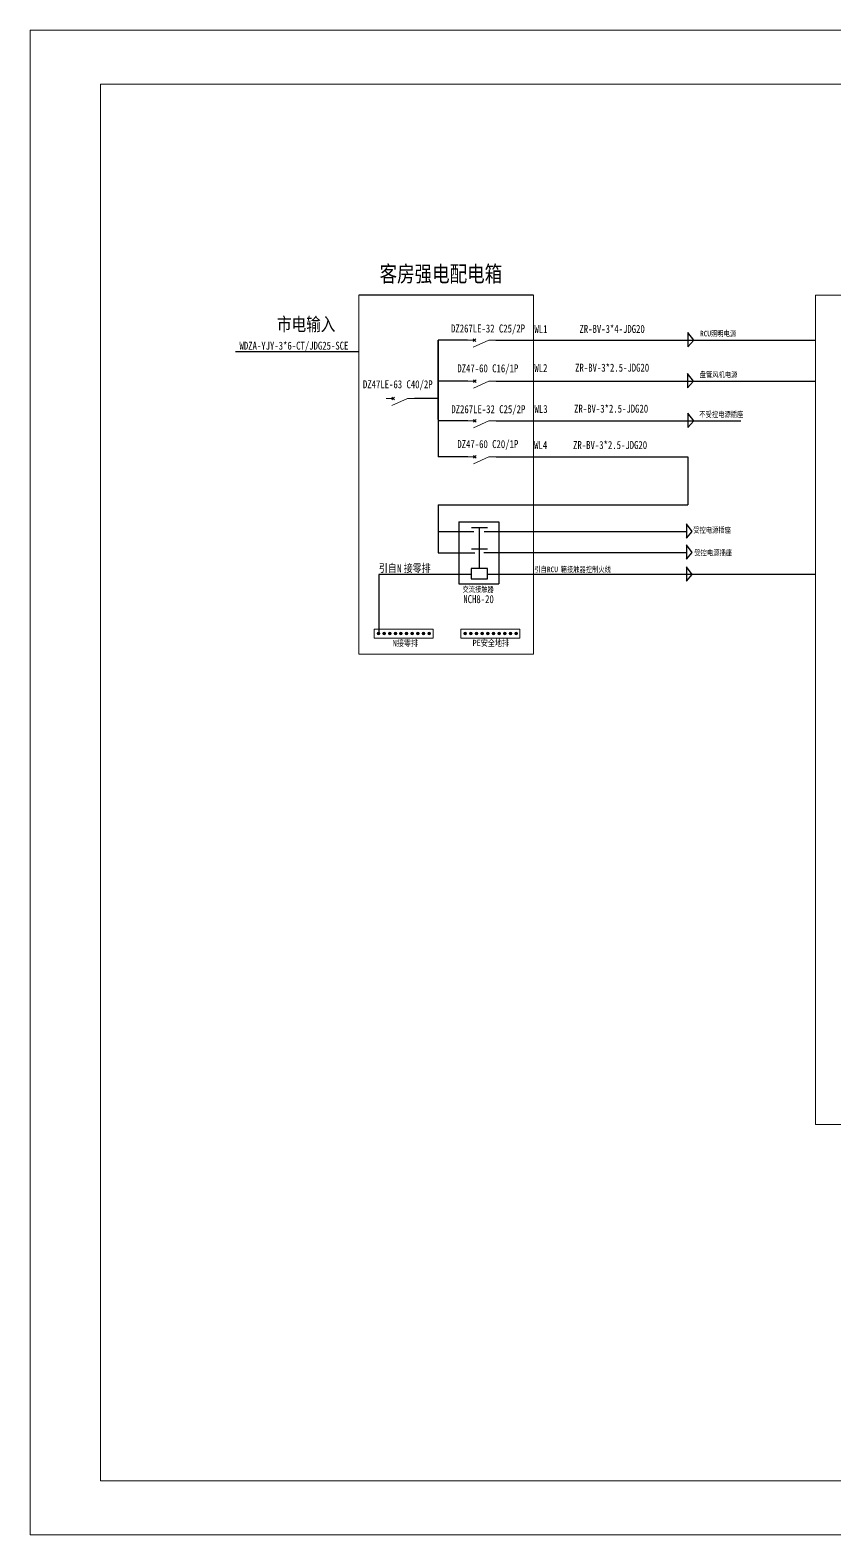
# Model space of a CAD drawing. Header units: millimetres. Extents: x 130143 to 328923, y 19139 to 134795.
# Drawn here: x 251559 to 265255, y 19139 to 44739 of the extents above; entities that cross this region are included whole.
import ezdxf

# ---------------------------------------------------------------- set-up
doc = ezdxf.new("R2010")
doc.units = ezdxf.units.MM
doc.header["$LTSCALE"] = 10
doc.layers.add('邦威智能化', color=7, linetype='Continuous', lineweight=18)
doc.styles.add('仿宋体', font='', dxfattribs={"width": 0.8})
doc.styles.get('仿宋体').set_extended_font_data('宋体')

# ---------------------------------------------------------------- blocks, each defined once
blk = doc.blocks.new('图框')
for points in [[(-2302, 1740), (42698, 1740), (42698, -30260), (-2302, -30260)], [(-802, 590), (41198, 590), (41198, -29110), (-802, -29110)]]:
    blk.add_lwpolyline(points, close=True)

msp = doc.modelspace()

# ---------------------------------------------------------------- linework, layer by layer
at = {"layer": '邦威智能化', "linetype": 'Continuous', "lineweight": 25}
for p, q in [((260128.02095, 40227.17978, 0), (257151.20956, 40227.17978, 0)), ((259007.73887, 38768.44922, 0), (258504.63695, 38768.44922, 0)), ((259488.84074, 38768.44922, 0), (262856.04434, 38768.44922, 0)), ((262746.03648, 38898.81503, 0), (262746.03648, 38654.91454, 0)), ((262847.68817, 38768.44922, 0), (262746.03648, 38898.81503, 0)), ((262746.03648, 38654.91454, 0), (262847.68817, 38768.44922, 0)), ((258504.63695, 38472.75226, 0), (258101.3289, 38472.75226, 0)), ((259068.41853, 36279.32959, 0), (259343.68808, 36279.32959, 0)), ((259202.46759, 36279.32959, 0), (259202.46759, 35581.79159, 0)), ((259068.41853, 35916.87716, 0), (259343.68808, 35916.87716, 0)), ((259345.70956, 35581.79159, 0), (259064.83688, 35581.79159, 0)), ((259064.83688, 35581.79159, 0), (259064.83688, 35401.20283, 0)), ((259064.83688, 35401.20283, 0), (259345.70956, 35401.20283, 0)), ((259345.70956, 35401.20283, 0), (259345.70956, 35581.79159, 0))]:
    msp.add_line(p, q, dxfattribs=at)
at = {"layer": '邦威智能化', "color": 6, "lineweight": 0}
for p, q in [((257151.20956, 40227.17978, 0), (260128.02095, 40227.17978, 0)), ((257151.20956, 34124.91384, 0), (257151.20956, 40227.17978, 0)), ((260128.02095, 40227.17978, 0), (260128.02095, 34124.91384, 0)), ((264927.21495, 40227.17978, 0), (273853.60031, 40227.17978, 0)), ((264927.21495, 26118.98787, 0), (264927.21495, 40227.17978, 0)), ((260128.02095, 34124.91384, 0), (257151.20956, 34124.91384, 0)), ((273853.60031, 26118.98787, 0), (264927.21495, 26118.98787, 0))]:
    msp.add_line(p, q, dxfattribs=at)
at = {"layer": '邦威智能化', "color": 1, "linetype": 'Continuous', "lineweight": 25}
for p, q in [((259002.59336, 39465.49545, 0), (258504.63695, 39465.58432, 0)), ((258504.63695, 39465.58432, 0), (258504.63695, 37479.92019, 0)), ((258504.63695, 38112.90465, 0), (258504.63695, 39465.58432, 0)), ((259483.69523, 39465.49545, 0), (262856.04434, 39465.52231, 0)), ((262853.24748, 39465.52231, 0), (262751.5958, 39595.88812, 0)), ((262751.5958, 39595.88812, 0), (262751.5958, 39351.98763, 0)), ((262751.5958, 39351.98763, 0), (262853.24748, 39465.52231, 0)), ((262856.04434, 39465.52231, 0), (264927.21495, 39465.52231, 0)), ((257151.20956, 39265.41835, 0), (255054.49634, 39265.41835, 0)), ((262856.04434, 38768.44922, 0), (264927.21495, 38768.44922, 0)), ((262750.2793, 38222.86537, 0), (262750.2793, 37978.96488, 0)), ((262851.93099, 38092.49957, 0), (262750.2793, 38222.86537, 0)), ((259007.73887, 38092.49957, 0), (258504.63695, 38092.49957, 0)), ((259488.84074, 38092.49957, 0), (263656.01903, 38092.49957, 0)), ((262750.2793, 37978.96488, 0), (262851.93099, 38092.49957, 0)), ((259007.73887, 37479.92019, 0), (258504.63695, 37479.92019, 0)), ((259488.84074, 37479.92019, 0), (262612.2807, 37479.92019, 0)), ((262612.2807, 37479.92019, 0), (262750.11538, 37479.92019, 0)), ((262750.11538, 37479.92019, 0), (262750.39104, 36664.27504, 0)), ((258504.63695, 36662.8401, 0), (262750.39104, 36664.27504, 0)), ((258504.63695, 36662.8401, 0), (258504.63695, 35845.76001, 0)), ((258504.63695, 36208.21244, 0), (259112.65552, 36208.21244, 0)), ((259286.28772, 36209.43859, 0), (262727.20439, 36209.43859, 0)), ((262727.20439, 36339.8044, 0), (262727.20439, 36095.90391, 0)), ((262828.85608, 36209.43859, 0), (262727.20439, 36339.8044, 0)), ((262727.20439, 36095.90391, 0), (262828.85608, 36209.43859, 0)), ((258504.63695, 35845.76001, 0), (259126.94676, 35845.76001, 0)), ((259278.84758, 35849.31117, 0), (262727.20439, 35849.31117, 0)), ((262727.20439, 35979.67698, 0), (262727.20439, 35735.77649, 0)), ((262828.85608, 35849.31117, 0), (262727.20439, 35979.67698, 0)), ((262727.20439, 35735.77649, 0), (262828.85608, 35849.31117, 0)), ((262727.20439, 35609.56252, 0), (262727.20439, 35365.66203, 0)), ((262828.85608, 35479.19671, 0), (262727.20439, 35609.56252, 0)), ((264927.21495, 35479.19671, 0), (259345.70956, 35479.19671, 0)), ((262727.20439, 35365.66203, 0), (262828.85608, 35479.19671, 0))]:
    msp.add_line(p, q, dxfattribs=at)
at = {"layer": '邦威智能化'}
for p, q in [((259002.59336, 39465.49545, 0), (259122.86882, 39465.49545, 0)), ((259363.41976, 39465.49545, 0), (259098.81373, 39345.21998, 0)), ((259145.54818, 39442.81609, 0), (259100.18946, 39488.17481, 0)), ((259100.18946, 39442.81609, 0), (259145.54818, 39488.17481, 0)), ((259483.69523, 39465.49545, 0), (259363.41976, 39465.49545, 0)), ((259007.73887, 38768.44922, 0), (259128.01434, 38768.44922, 0)), ((259368.56527, 38768.44922, 0), (259103.95924, 38648.17376, 0)), ((259150.6937, 38745.76986, 0), (259105.33498, 38791.12858, 0)), ((259105.33498, 38745.76986, 0), (259150.6937, 38791.12858, 0)), ((259488.84074, 38768.44922, 0), (259368.56527, 38768.44922, 0)), ((257620.22703, 38472.75226, 0), (257740.5025, 38472.75226, 0)), ((257981.05344, 38472.75226, 0), (257716.44741, 38352.47679, 0)), ((257763.18186, 38450.0729, 0), (257717.82314, 38495.43162, 0)), ((257717.82314, 38450.0729, 0), (257763.18186, 38495.43162, 0)), ((258101.3289, 38472.75226, 0), (257981.05344, 38472.75226, 0)), ((259007.73887, 38092.49957, 0), (259128.01434, 38092.49957, 0)), ((259368.56527, 38092.49957, 0), (259103.95924, 37972.2241, 0)), ((259150.6937, 38069.82021, 0), (259105.33498, 38115.17893, 0)), ((259105.33498, 38069.82021, 0), (259150.6937, 38115.17893, 0)), ((259488.84074, 38092.49957, 0), (259368.56527, 38092.49957, 0)), ((259007.73887, 37479.92019, 0), (259128.01434, 37479.92019, 0)), ((259368.56527, 37479.92019, 0), (259103.95924, 37359.64472, 0)), ((259150.6937, 37457.24083, 0), (259105.33498, 37502.59955, 0)), ((259105.33498, 37457.24083, 0), (259150.6937, 37502.59955, 0)), ((259488.84074, 37479.92019, 0), (259368.56527, 37479.92019, 0))]:
    msp.add_line(p, q, dxfattribs=at)
at = {"layer": '邦威智能化', "color": 6, "linetype": 'Continuous', "lineweight": 25}
for p, q in [((258857.8238, 36373.93751, 0), (258857.8238, 35317.64073, 0)), ((258857.8238, 36373.93751, 0), (259537.16172, 36373.93751, 0)), ((259537.16172, 36373.93751, 0), (259537.16172, 35317.64073, 0)), ((258857.8238, 35317.64073, 0), (259537.16172, 35317.64073, 0))]:
    msp.add_line(p, q, dxfattribs=at)
at = {"layer": '邦威智能化', "color": 5, "linetype": 'Continuous', "lineweight": 25}
for p, q in [((259064.83688, 35479.95721, 0), (257495.29397, 35479.95721, 0)), ((257495.29397, 35479.95721, 0), (257495.29397, 34493.22673, 0))]:
    msp.add_line(p, q, dxfattribs=at)
at = {"layer": '邦威智能化', "linetype": 'ByBlock'}
for p, q in [((257416.77628, 34397.08392, 0), (257416.77628, 34547.74353, 0)), ((257416.77628, 34547.74353, 0), (258420.44586, 34547.74353, 0)), ((257416.77628, 34397.08392, 0), (257416.77628, 34547.74353, 0)), ((257416.77628, 34547.74353, 0), (258420.44586, 34547.74353, 0)), ((258420.44586, 34397.08392, 0), (257416.77628, 34397.08392, 0)), ((258420.44586, 34397.08392, 0), (257416.77628, 34397.08392, 0)), ((257472.25202, 34457.74405, 0), (257502.83662, 34488.32865, 0)), ((257502.83662, 34457.74405, 0), (257472.25202, 34488.32865, 0)), ((257472.25202, 34457.74405, 0), (257502.83662, 34488.32865, 0)), ((257502.83662, 34457.74405, 0), (257472.25202, 34488.32865, 0)), ((257568.89667, 34457.74405, 0), (257599.48127, 34488.32865, 0)), ((257599.48127, 34457.74405, 0), (257568.89667, 34488.32865, 0)), ((257568.89667, 34457.74405, 0), (257599.48127, 34488.32865, 0)), ((257599.48127, 34457.74405, 0), (257568.89667, 34488.32865, 0)), ((257665.54133, 34457.74405, 0), (257696.12592, 34488.32865, 0)), ((257696.12592, 34457.74405, 0), (257665.54133, 34488.32865, 0)), ((257665.54133, 34457.74405, 0), (257696.12592, 34488.32865, 0)), ((257696.12592, 34457.74405, 0), (257665.54133, 34488.32865, 0)), ((257762.18598, 34457.74405, 0), (257792.77057, 34488.32865, 0)), ((257792.77057, 34457.74405, 0), (257762.18598, 34488.32865, 0)), ((257762.18598, 34457.74405, 0), (257792.77057, 34488.32865, 0)), ((257792.77057, 34457.74405, 0), (257762.18598, 34488.32865, 0)), ((257853.23086, 34459.34275, 0), (257883.81546, 34489.92734, 0)), ((257883.81546, 34459.34275, 0), (257853.23086, 34489.92734, 0)), ((257853.23086, 34459.34275, 0), (257883.81546, 34489.92734, 0)), ((257883.81546, 34459.34275, 0), (257853.23086, 34489.92734, 0)), ((257949.87551, 34459.34275, 0), (257980.46011, 34489.92734, 0)), ((257980.46011, 34459.34275, 0), (257949.87551, 34489.92734, 0)), ((257949.87551, 34459.34275, 0), (257980.46011, 34489.92734, 0)), ((257980.46011, 34459.34275, 0), (257949.87551, 34489.92734, 0)), ((258046.52017, 34459.34275, 0), (258077.10476, 34489.92734, 0)), ((258077.10476, 34459.34275, 0), (258046.52017, 34489.92734, 0)), ((258046.52017, 34459.34275, 0), (258077.10476, 34489.92734, 0)), ((258077.10476, 34459.34275, 0), (258046.52017, 34489.92734, 0)), ((258143.16482, 34459.34275, 0), (258173.74941, 34489.92734, 0)), ((258173.74941, 34459.34275, 0), (258143.16482, 34489.92734, 0)), ((258143.16482, 34459.34275, 0), (258173.74941, 34489.92734, 0)), ((258173.74941, 34459.34275, 0), (258143.16482, 34489.92734, 0)), ((258239.80947, 34459.34275, 0), (258270.39406, 34489.92734, 0)), ((258270.39406, 34459.34275, 0), (258239.80947, 34489.92734, 0)), ((258239.80947, 34459.34275, 0), (258270.39406, 34489.92734, 0)), ((258270.39406, 34459.34275, 0), (258239.80947, 34489.92734, 0)), ((258336.45412, 34459.34275, 0), (258367.03872, 34489.92734, 0)), ((258367.03872, 34459.34275, 0), (258336.45412, 34489.92734, 0)), ((258336.45412, 34459.34275, 0), (258367.03872, 34489.92734, 0)), ((258367.03872, 34459.34275, 0), (258336.45412, 34489.92734, 0)), ((258420.44586, 34547.74353, 0), (258420.44586, 34397.08392, 0)), ((258420.44586, 34547.74353, 0), (258420.44586, 34397.08392, 0)), ((258891.17583, 34397.08392, 0), (258891.17583, 34547.74353, 0)), ((258891.17583, 34547.74353, 0), (259894.84541, 34547.74353, 0)), ((258891.17583, 34397.08392, 0), (258891.17583, 34547.74353, 0)), ((258891.17583, 34547.74353, 0), (259894.84541, 34547.74353, 0)), ((259894.84541, 34397.08392, 0), (258891.17583, 34397.08392, 0)), ((259894.84541, 34397.08392, 0), (258891.17583, 34397.08392, 0)), ((258946.65158, 34457.74405, 0), (258977.23617, 34488.32865, 0)), ((258977.23617, 34457.74405, 0), (258946.65158, 34488.32865, 0)), ((258946.65158, 34457.74405, 0), (258977.23617, 34488.32865, 0)), ((258977.23617, 34457.74405, 0), (258946.65158, 34488.32865, 0)), ((259043.29623, 34457.74405, 0), (259073.88082, 34488.32865, 0)), ((259073.88082, 34457.74405, 0), (259043.29623, 34488.32865, 0)), ((259043.29623, 34457.74405, 0), (259073.88082, 34488.32865, 0)), ((259073.88082, 34457.74405, 0), (259043.29623, 34488.32865, 0)), ((259139.94088, 34457.74405, 0), (259170.52547, 34488.32865, 0)), ((259170.52547, 34457.74405, 0), (259139.94088, 34488.32865, 0)), ((259139.94088, 34457.74405, 0), (259170.52547, 34488.32865, 0)), ((259170.52547, 34457.74405, 0), (259139.94088, 34488.32865, 0)), ((259236.58553, 34457.74405, 0), (259267.17012, 34488.32865, 0)), ((259267.17012, 34457.74405, 0), (259236.58553, 34488.32865, 0)), ((259236.58553, 34457.74405, 0), (259267.17012, 34488.32865, 0)), ((259267.17012, 34457.74405, 0), (259236.58553, 34488.32865, 0)), ((259333.23018, 34457.74405, 0), (259363.81478, 34488.32865, 0)), ((259363.81478, 34457.74405, 0), (259333.23018, 34488.32865, 0)), ((259333.23018, 34457.74405, 0), (259363.81478, 34488.32865, 0)), ((259363.81478, 34457.74405, 0), (259333.23018, 34488.32865, 0)), ((259429.87483, 34457.74405, 0), (259460.45943, 34488.32865, 0)), ((259460.45943, 34457.74405, 0), (259429.87483, 34488.32865, 0)), ((259429.87483, 34457.74405, 0), (259460.45943, 34488.32865, 0)), ((259460.45943, 34457.74405, 0), (259429.87483, 34488.32865, 0)), ((259526.51949, 34457.74405, 0), (259557.10408, 34488.32865, 0)), ((259557.10408, 34457.74405, 0), (259526.51949, 34488.32865, 0)), ((259526.51949, 34457.74405, 0), (259557.10408, 34488.32865, 0)), ((259557.10408, 34457.74405, 0), (259526.51949, 34488.32865, 0)), ((259623.16414, 34457.74405, 0), (259653.74873, 34488.32865, 0)), ((259653.74873, 34457.74405, 0), (259623.16414, 34488.32865, 0)), ((259623.16414, 34457.74405, 0), (259653.74873, 34488.32865, 0)), ((259653.74873, 34457.74405, 0), (259623.16414, 34488.32865, 0)), ((259719.80879, 34457.74405, 0), (259750.39338, 34488.32865, 0)), ((259750.39338, 34457.74405, 0), (259719.80879, 34488.32865, 0)), ((259719.80879, 34457.74405, 0), (259750.39338, 34488.32865, 0)), ((259750.39338, 34457.74405, 0), (259719.80879, 34488.32865, 0)), ((259816.45344, 34457.74405, 0), (259847.03804, 34488.32865, 0)), ((259847.03804, 34457.74405, 0), (259816.45344, 34488.32865, 0)), ((259816.45344, 34457.74405, 0), (259847.03804, 34488.32865, 0)), ((259847.03804, 34457.74405, 0), (259816.45344, 34488.32865, 0)), ((259894.84541, 34547.74353, 0), (259894.84541, 34397.08392, 0)), ((259894.84541, 34547.74353, 0), (259894.84541, 34397.08392, 0))]:
    msp.add_line(p, q, dxfattribs=at)
at = {"layer": '邦威智能化', "color": 0, "linetype": 'ByBlock'}
for centre in [(257487.54432, 34473.03635, 0), (257487.54432, 34473.03635, 0), (257584.18897, 34473.03635, 0), (257584.18897, 34473.03635, 0), (257680.83362, 34473.03635, 0), (257680.83362, 34473.03635, 0), (257777.47827, 34473.03635, 0), (257777.47827, 34473.03635, 0), (257868.52316, 34474.63505, 0), (257868.52316, 34474.63505, 0), (257965.16781, 34474.63505, 0), (257965.16781, 34474.63505, 0), (258061.81246, 34474.63505, 0), (258061.81246, 34474.63505, 0), (258158.45711, 34474.63505, 0), (258158.45711, 34474.63505, 0), (258255.10177, 34474.63505, 0), (258255.10177, 34474.63505, 0), (258351.74642, 34474.63505, 0), (258351.74642, 34474.63505, 0), (258961.94387, 34473.03635, 0), (258961.94387, 34473.03635, 0), (259058.58852, 34473.03635, 0), (259058.58852, 34473.03635, 0), (259155.23318, 34473.03635, 0), (259155.23318, 34473.03635, 0), (259251.87783, 34473.03635, 0), (259251.87783, 34473.03635, 0), (259348.52248, 34473.03635, 0), (259348.52248, 34473.03635, 0), (259445.16713, 34473.03635, 0), (259445.16713, 34473.03635, 0), (259541.81178, 34473.03635, 0), (259541.81178, 34473.03635, 0), (259638.45644, 34473.03635, 0), (259638.45644, 34473.03635, 0), (259735.10109, 34473.03635, 0), (259735.10109, 34473.03635, 0), (259831.74574, 34473.03635, 0), (259831.74574, 34473.03635, 0)]:
    msp.add_circle(centre, 21.62657, dxfattribs=at)

# ---------------------------------------------------------------- block references
at = {"layer": '邦威智能化', "xscale": 0.8000000000029104, "yscale": 0.7999999999992724, "zscale": 0.8}
msp.add_blockref('图框', (253400.67364, 43347.2057, 0), dxfattribs=at)

# ---------------------------------------------------------------- texts
at = {"layer": '邦威智能化', "style": '仿宋体', "width": 0.8}
for s, height, p in [('客房强电配电箱', 272.985293, (257507.47825, 40456.04183, 0)), ('DZ267LE-32 C25/2P', 136.1798552, (258722.30535, 39594.67887, 0)), ('WL1', 136.179855, (260141.90799, 39583.10814, 0)), ('ZR-BV-3*4-JDG20', 136.1798552, (260908.02932, 39586.95077, 0)), ('WDZA-YJY-3*6-CT/JDG25-SCE', 136.1798552, (255123.19227, 39302.26948, 0)), ('RCU照明电源', 95.544852, (262960.012, 39527.92355, 0)), ('DZ47-60 C16/1P', 136.1798552, (258829.92748, 38916.6917, 0)), ('WL2', 136.179855, (260140.73187, 38921.53956, 0)), ('ZR-BV-3*2.5-JDG20', 136.1798552, (260834.45086, 38928.2444, 0)), ('盘管风机电源', 95.544852, (262953.60339, 38829.78886, 0)), ('DZ47LE-63 C40/2P', 136.1798552, (257223.54582, 38645.3741, 0)), ('DZ267LE-32 C25/2P', 136.1798552, (258727.45086, 38221.68299, 0)), ('WL3', 136.179855, (260143.03626, 38224.97989, 0)), ('ZR-BV-3*2.5-JDG20', 136.1798552, (260817.10187, 38230.78891, 0)), ('不受控电源插座', 95.544852, (262947.17097, 38153.27837, 0)), ('DZ47-60 C20/1P', 136.1798552, (258829.92748, 37628.16267, 0)), ('WL4', 136.179855, (260136.79473, 37610.84405, 0)), ('ZR-BV-3*2.5-JDG20', 136.1798552, (260799.62641, 37611.79638, 0)), ('受控电源插座', 95.544852, (262844.20738, 36186.06301, 0)), ('受控电源插座', 95.544852, (262863.49991, 35800.11677, 0)), ('引自', 136.179855, (257493.88856, 35516.82701, 0)), ('N', 136.17986, (257803.77339, 35516.82701, 0)), ('接零排', 136.179855, (257917.90508, 35516.82701, 0)), ('引自', 95.544852, (260137.78432, 35516.58568, 0)), ('RCU', 95.544852, (260355.20194, 35516.58568, 0)), ('箱接触器控制火线', 95.544852, (260588.14939, 35516.58568, 0)), ('NCH8-20', 136.179855, (258931.6583, 34990.74566, 0)), ('N接零排', 107.46339, (257729.61484, 34256.59144, 0)), ('PE安全地排', 107.46339, (259088.81475, 34259.00466, 0))]:
    msp.add_text(s, height=height, dxfattribs=at).set_placement(p)
at = {"layer": '邦威智能化', "color": 0, "style": '仿宋体', "width": 0.8}
for s, height, p in [('市电输入', 227.487744, (255760.99918, 39621.77458, 0)), ('交流接触器', 95.544852, (258917.33536, 35177.98466, 0))]:
    msp.add_text(s, height=height, dxfattribs=at).set_placement(p)

doc.saveas('drawing.dxf')
